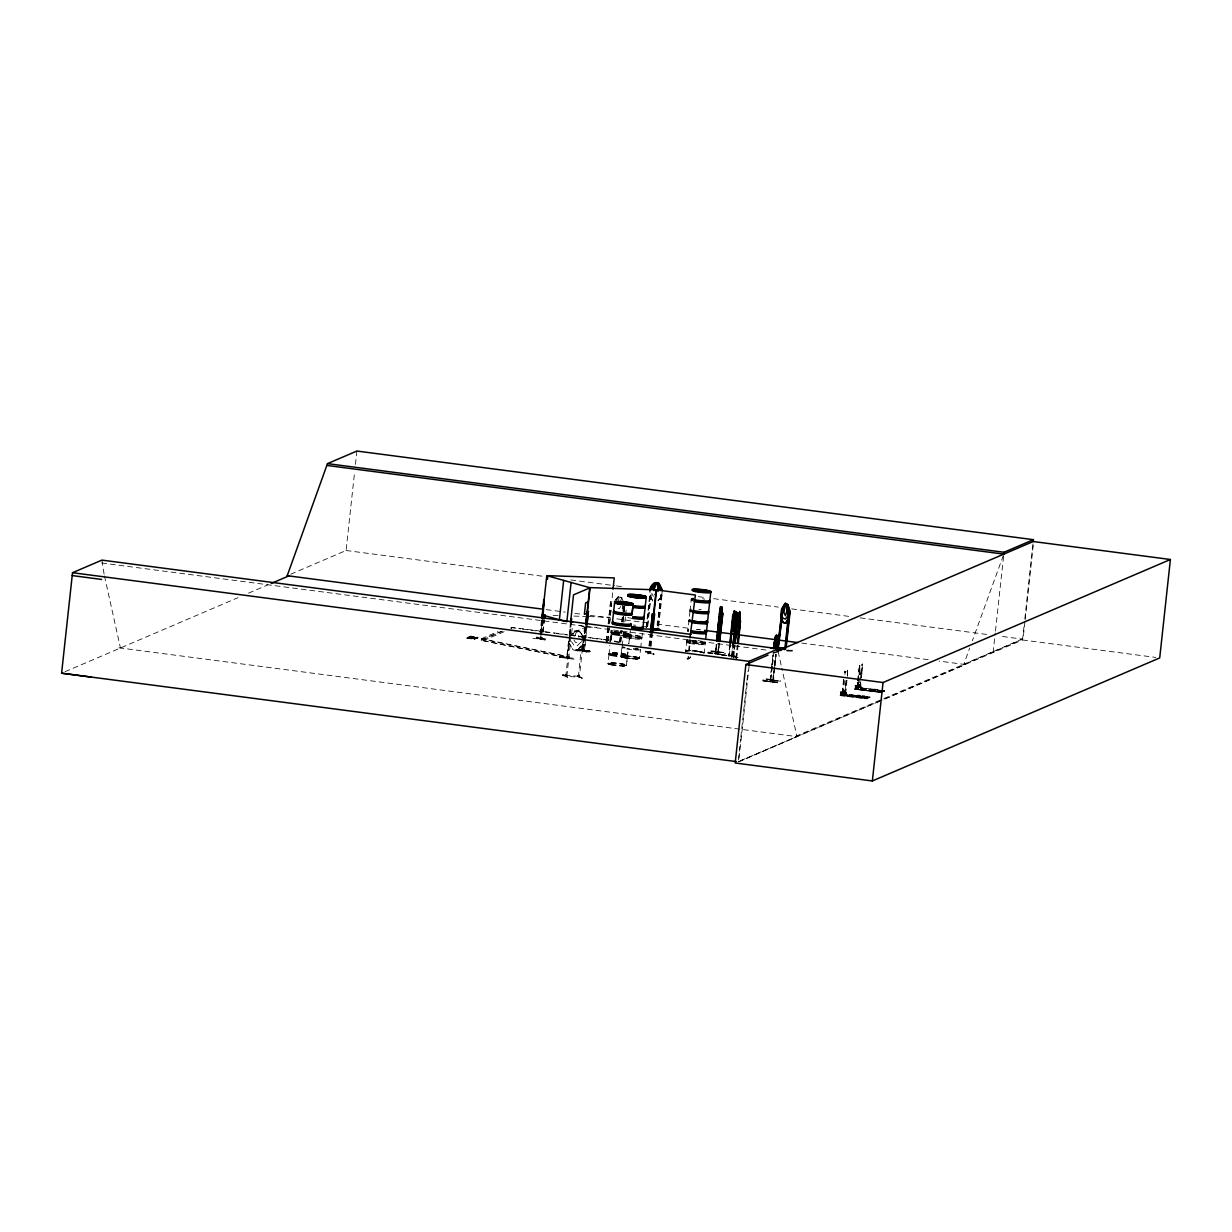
<?xml version="1.0" encoding="UTF-8"?>
<svg xmlns="http://www.w3.org/2000/svg" width="1232" height="1232" viewBox="0 0 1232 1232"><rect width="100%" height="100%" fill="white"/><g stroke="black" fill="none" stroke-linecap="round" stroke-linejoin="round"><path stroke-width="0.75" stroke-dasharray="5 3.75" d="M608.962 654.639L607.992 663.802L612.997 665.203M687.81 631.354L687.81 631.354A9.317 1.032 6.2 0 1 688.78 631.046M766.073 678.755L780.688 681.342L766.15 679.356M576.114 649.48L590.667 651.312L590.575 652.144L576.006 650.234L576.099 649.418L590.667 651.328M840.286 692.307C842.95 692.184 841.394 693.785 842.488 692.091M840.732 692.338L840.963 691.922M843.966 691.183L843.289 690.782L842.888 695.526L843.966 693.4M844.906 691.429L843.689 690.998L844.197 691.722M847.601 670.793L847.277 676.229M855.963 688.78L855.747 685.623L856.671 685.762M855.085 685.978C857.98 686.778 856.656 685.208 857.195 686.547M858.057 685.3L858.612 684.345L858.35 687.764M857.795 688.811L858.843 687.025L858.658 688.734L857.688 689.181L858.612 684.345M859.69 670.901L859.489 673.365M858.535 684.961L859.628 685.454M860.798 673.704L861.168 670.424M862.6 664.849L861.938 664.341M689.997 611.318L687.81 631.138M705.32 642.38L705.351 643.551M859.674 684.807L857.472 684.961M608.947 654.531L609.963 645.337M642.041 637.776L641.826 638.253A9.456 1.047 6.2 0 0 629.629 635.789A9.456 1.047 6.2 0 0 626.272 637.221A9.456 1.047 6.2 0 0 641.733 638.315L640.732 647.709M689.966 610.933L691.368 598.675M843.504 679.433L842.18 694.371L869.869 697.127L866.235 697.22L867.236 696.434M843.72 679.463L842.411 694.294M845.383 672.626L845.029 671.117L844.998 676.183M844.336 691.445L843.889 691.691M847.477 676.245L847.585 670.47M859.536 674.212L859.166 674.92L859.551 665.357M859.874 670.3L859.828 664.772L858.75 670.685M861.984 671.486L862.354 665.249L861.106 677.538M862.554 665.28L862.385 664.125M843.874 691.106L844.798 691.09M844.028 691.137L844.998 691.475L842.688 691.09M859.659 684.884L858.981 684.884M845.83 680.649L844.798 693.277L846.03 680.68M857.534 682.528L856.995 688.026L883.898 691.337M857.718 680.726L858.781 671.44M857.749 682.559L857.21 687.964L858.35 687.364M857.919 680.757L858.627 672.272M859.397 686.917C861.661 689.135 860.937 656.548 859.459 687.179C862.092 687.071 859.813 681.296 861.106 679.371M842.164 692.492L841.317 692.523M104.073 574.066L101.933 560.113M290.721 574.204L346.084 550.504L354.6 472.072M355.432 464.433L356.895 451.035M474.859 639.208L472.318 637.822L474.859 639.208L466.943 638.299L467.282 637.375L472.641 637.575L470.07 636.174L472.641 637.575M466.943 638.299L467.282 637.375M468.083 637.036L470.655 638.422L467.991 637.853L468.314 636.929L475.891 638.761L475.968 637.945L467.036 637.483M467.991 637.853L468.314 636.929M472.734 636.759L469.269 636.513L469.176 637.344M469.977 637.006L470.301 636.082L477.954 637.098L477.631 638.022L474.228 637.791L474.305 636.975L477.954 637.098M471.348 638.592L471.44 637.776L474.951 638.376M473.627 636.805L473.334 637.745L476.846 638.345L474.305 636.975M474.628 639.3L474.72 638.484M472.241 638.638L475.644 638.869L475.968 637.945M476.615 638.453L476.938 637.529M477.631 638.022L477.708 637.19M504.134 631.708L483.93 640.363L481.096 639.993L481.235 638.761L498.067 631.554M481.373 640.317L481.496 639.069L483.452 639.038L569.138 656.902L569.015 658.134L481.373 640.317L569.015 658.134M483.314 640.286L483.452 639.038M483.93 640.363L484.053 639.131L502.579 631.2M510.864 628.828L511.603 627.334L608.531 640.039L604.127 639.793M511.465 628.566L511.603 627.334M532.932 638.592L545.73 638.961M536.998 637.052L536.213 637.853L545.098 640.147L545.191 639.331L536.967 637.052M541.464 620.42L539.416 638.961L540.756 639.177L542.634 620.651M541.895 620.435L540.278 639.162L540.263 637.545M540.602 639.131L542.203 620.635M543.004 620.466L541.079 638.961M543.281 620.543L541.141 639.054L542.527 639.1L542.049 637.545C539.554 637.514 544.698 637.221 542.388 639.1M542.296 639.1L542.095 637.56M542.881 631.877L544.113 620.497M543.158 631.97L544.405 620.589M559.682 656.471L574.266 658.335L574.004 659.228L559.451 657.303L574.02 659.197M559.451 657.334L559.698 656.44M562.3 675.121L567.706 677.277L563.178 674.366L562.3 675.121L567.706 677.277L563.07 674.428M568.476 641.549L566.643 658.181C565.088 656.055 569.199 656.887 566.828 656.733M570.539 622.576L569.276 634.234L585.6 627.242M569.6 635.928L567.151 658.242L568.753 641.425M569.507 634.126L570.801 622.468M579.748 675.829C575.898 677.631 579.702 674.381 579.502 677.261L565.457 676.199C564.056 673.519 569.369 675.49 565.627 674.828M569.8 634.033L571.047 622.653M569.908 636.898L565.827 676.306L565.473 674.751M569.877 635.804L571.309 622.53M566.889 676.306L571.017 636.913M571.633 633.217L572.526 625.009M578.131 649.757L578.901 648.971L587.11 651.251L587.017 652.067L578.193 649.664M581.827 678.262L577.3 675.352L582.567 678.216M583.768 637.76L579.687 631.154L583.614 637.806L579.348 677.261L579.594 675.752M584.63 626.657L581.966 650.881L582.828 651.081M582.52 651.035L585.061 626.672M585.369 626.857L583.013 651.174M582.936 651.174L585.539 626.688M586.139 627.042L583.213 651.374L585.816 626.765M583.352 651.358L583.968 649.464L584.445 651.02L586.94 626.811M586.648 626.734L584.445 651.02M586.324 652.036L578.717 649.649M589.327 650.481L589.697 651.42L589.373 650.511M608.623 640.732L603.695 639.316L606.929 640.825M606.236 640.147L606.745 641.287M606.252 641.179L610.533 601.801L611.642 601.832M606.529 641.256L610.533 601.801M607.792 641.302L612.812 591.037M607.607 641.318L609.455 624.686M609.671 622.791L610.287 617.093M610.487 615.199L611.719 603.819M609.763 641.656L610.98 630.399M610.317 639.778L611.349 630.399M610.333 642.011L611.426 632.232L615.523 631.985M610.949 639.993L611.965 630.615M611.303 639.993L612.319 630.615M616.354 634.249L612.797 633.725L614.568 633.417M612.458 633.833L614.306 634.295A9.332 1.047 6.2 0 1 617.648 632.878A9.332 1.047 6.2 0 1 629.614 635.373L629.737 634.957A9.317 1.032 6.2 0 1 614.383 633.879L614.121 633.34M613.474 633.802C611.072 633.587 617.047 633.248 613.721 633.987M614.968 640.763L614.337 641.441M622.252 608.854L622.761 604.173M619.557 641.841L620.774 630.584M621.79 621.205L622.191 617.463M623.007 609.963L623.423 606.206M619.912 641.826L621.128 630.584M622.145 621.205L622.56 617.448M623.361 609.948L623.777 606.206M624.378 606.082L624.1 610.779M620.528 642.041L621.744 630.799M622.761 621.421L623.577 613.921M623.777 612.042L624.67 604.527M620.882 642.041L622.098 630.784M623.115 621.421L623.931 613.921M624.131 612.042L624.747 606.421M626.087 658.181L620.943 656.748L621.929 646.877M622.252 645.845L623.792 631.492M624.84 621.929L625.425 616.693M625.625 614.876L626.426 607.345M614.306 634.295L616.308 634.665L614.291 634.326A9.332 1.047 6.2 0 0 629.614 635.373L627.766 635.204L628.828 635.835M627.427 656.564L626.426 665.665L628.135 650.219L627.627 654.746M630.245 630.692L628.813 643.874L630.245 630.83M639.423 658.535A9.332 1.047 6.2 0 0 627.458 656.04A9.332 1.047 6.2 0 0 624.147 657.457A9.332 1.047 6.2 0 0 639.423 658.535L640.548 649.541M642.303 633.356L642.026 637.529M646.169 627.581L650.049 591.961M646.477 627.581L650.142 593.824M647.462 625.918L651.127 592.161M647.77 625.902L651.435 592.161M653.653 654.315L645.46 652.036L645.553 651.22L653.776 654.177M645.46 652.036L645.614 651.235L653.822 653.561M652.837 601.108L649.449 594.378L652.898 601.37M647.693 653.869L651.081 652.39M648.094 653.915L648.817 651.759M648.941 645.968L650.173 634.588M648.556 651.743L648.525 653.191L648.371 651.636L650.619 651.897M649.233 646.045L650.465 634.665M649.834 653.237C647.508 649.757 652.56 653.591 649.557 653.299M650.065 645.999L651.297 634.619M649.695 653.314L649.865 651.79M650.404 646.169L651.589 634.696M649.818 653.253L649.988 651.805M650.327 653.314L650.619 651.913M651.158 646.199L652.406 634.819M657.272 625.856L660.937 592.115M657.58 625.841L661.245 592.099M658.365 626.072L662.031 592.315M662.277 590.421L661.599 596.658L658.073 600.769M658.658 626.056L662.339 592.299M690.12 656.887C691.768 658.027 686.47 660.275 687.117 658.196C694.371 653.376 687.117 661.63 687.133 658.196M687.81 658.304L688.734 656.887L687.964 656.872M688.519 651.158L689.858 639.731M688.395 658.365L688.534 656.949M689.181 651.251L690.413 639.87L689.273 651.204M708.123 652.113L722.614 654.608L707.892 652.975L708.154 652.082M711.033 651.574L711.126 650.758L725.694 652.714L711.033 651.574L725.586 653.468M716.408 644.305L715.022 653.807L715.407 652.236M715.084 653.822L716.131 644.428M716.639 644.49L715.592 653.884L718.656 652.606L719.55 643.196M715.73 653.869L716.916 644.367M719.041 643.135L717.625 652.606L718.718 651.127M717.732 652.637L718.78 643.258M718.256 652.698L719.288 643.32M730.16 644.629L728.774 656.04L729.652 644.598M729.359 656.055L729.529 654.639L728.497 654.392M729.267 656.086L730.453 644.813M731.562 655.732L732.794 644.49M731.669 657.796L733.286 644.521M732.362 655.963L733.594 644.706M732.963 656.517L734.18 645.26M733.256 656.702L734.472 645.445M733.256 658.427L734.688 645.306M733.764 656.733L734.98 645.491M733.702 657.611L732.871 656.933M721.228 655.116L735.904 656.44L735.966 655.624L721.475 654.438M735.889 658.288L737.306 645.152M736.182 658.458L737.814 645.198M736.69 658.504L738.107 645.383M738.338 759.928L740.601 739.077M740.817 737.183L746.792 682.205M746.992 680.31L748.024 670.824M749.087 666.158L738.692 761.9L796.965 736.644L781.827 668.252M762.993 680.002L762.747 680.896L777.454 682.728L777.546 681.912L762.978 680.033M769.923 681.743L771.186 670.485M771.386 668.606L773.018 653.607M771.863 666.62L769.954 681.727L773.373 680.634L774.882 667.39M772.064 664.741L773.095 655.362M772.094 666.805L770.431 681.804L772.372 666.681M772.295 664.926L773.527 653.668M772.572 664.803L773.588 655.424M770.939 680.249L770.878 681.696M774.112 667.436L772.649 680.572L774.389 667.328M774.312 665.573L775.529 654.315M774.589 665.449L775.806 654.192M773.157 680.649L774.204 671.255M774.404 669.376L776.037 654.377M775.097 665.511L776.314 654.269M770.57 681.789L773.588 680.541C775.313 678.678 771.401 679.078 773.665 679.094M777.284 682.805L777.515 681.943M780.518 681.419L780.595 680.603M792.022 650.296L792.361 651.127M792.068 650.327L786.678 650.742M840.594 694.679C840.609 687.903 842.673 695.772 840.209 695.171L840.47 693.431L869.854 697.312M841.194 691.676L841.117 694.571M842.857 692.415L842.611 694.54L869.9 697.481L842.965 693.662M843.165 694.217C840.07 698.482 846.908 682.882 842.996 695.141L843.812 694.771M840.301 692.107L845.522 692.754L845.275 694.494L846.23 694.063L846.415 692.353L843.751 691.999M845.383 694.124L846.415 692.353M881.234 692.707L854.916 689.289L855.285 687.086L882.774 690.736M855.393 688.334L855.994 685.331L855.624 688.365M855.131 696.48L857.333 696.45L855.131 696.234M882.805 690.952L857.487 688.164L857.58 686.101L857.518 687.441L858.334 687.071M858.581 671.425L859.659 665.757M858.011 687.348L858.381 684.314M857.487 695.479L859.72 695.433L857.672 695.572M857.734 695.202L856.733 695.988L857.734 695.202C862.508 694.617 858.18 697.189 860.413 695.541M860.829 674.335L862.046 664.726M862.785 695.849L861.769 696.634L862.785 695.849C867.559 695.264 863.232 697.851 865.449 696.203M867.513 698.498L840.209 695.356L867.205 698.667C867.79 697.143 865.803 698.806 867.328 698.59M869.084 697.682L869.9 696.773M872.133 690.12L869.9 690.166L872.071 690.074M875.213 689.212L874.196 689.997L875.213 689.212L872.287 689.15L874.52 689.088M884.376 691.306L884.699 690.444L883.744 690.89M993.115 652.56L995.24 632.955M995.456 631.077L1003.818 554.123L972.325 640.84M740.478 760.714L1022.529 639.962L1024.054 625.995M1024.87 618.495L1033.232 541.526M1024.932 621.729L1023.099 638.623L963.794 664.325L969.692 648.063M1025.132 619.85L1033.694 541.002M843.15 693.924L844.536 680.526M846.738 680.233L845.629 693.062L844.367 693.554L845.537 693.185M846.938 680.264L845.46 692.892M857.657 687.641L858.735 678.555M858.935 678.57L858.057 687.749L856.948 688.334L858.304 687.21M860.336 686.855L860.891 679.34M861.322 677.554L862.077 672.379M686.825 640.517L685.654 651.435A9.317 1.032 6.2 0 1 696.788 651.574M846.969 671.455L847.785 670.501M861.769 665.111L862.554 663.925M707.892 652.945L722.614 654.793M777.3 682.697L762.747 680.865L777.454 682.728M735.72 656.286L721.413 655.039M622.299 666.158L626.672 665.403L621.467 663.894M844.952 671.717L844.521 672.903L845.137 671.24M882.297 692.215L854.916 689.273L881.542 692.569M868.822 698.005L840.332 694.802L867.467 698.328M620.682 600.862L621.852 597.505L618.094 596.735L613.813 602.202L618.202 596.735M649.079 653.099L648.14 653.114L651.158 651.79M617.478 603.049L619.203 597.967L620.497 598.213M575.005 635.389L576.437 631.908L578.039 632.047L578.917 637.452M616.308 601.216L618.248 596.904M705.243 643.735L705.197 643.828A9.456 1.047 6.2 0 0 693.015 641.318A9.456 1.047 6.2 0 0 689.658 642.75A9.456 1.047 6.2 0 0 705.135 643.843L704.18 652.929A9.332 1.047 6.2 0 0 693.216 650.773A9.332 1.047 6.2 0 0 686.085 651.374M536.798 637.729L545.037 639.947M847.524 670.208L847.108 671.902M572.741 635.466L574.897 630.83L570.585 635.558M620.712 606.544L619.249 608.716L618.064 608.454M611.442 632.632L612.92 633.864M613.752 634.033L612.489 633.51M612.381 633.541L614.522 633.741M628.366 634.126L624.778 633.371L630.029 634.588L624.824 632.925M690.505 620.774A9.332 1.047 6.2 0 1 689.997 619.681L688.811 620.374L690.428 621.159A9.302 1.032 6.2 0 1 689.997 620.019L688.75 620.759L690.382 621.59M658.057 600.554L661.569 596.581M569.708 636.821L575.005 631.015L579.641 631.338L581.258 637.622M577.654 649.895C589.774 634.511 579.102 654.038 572.865 649.557L568.891 643.012M611.395 632.232L612.797 633.772M612.165 662.939L607.853 663.771M580.734 642.303L577.223 645.799L574.143 645.583L571.494 641.641M582.366 637.206L578.347 677.184M841.364 693.015L846.199 693.755M856.178 686.686L860.999 687.41L860.182 687.779M858.473 685.7L861.23 686.008L861.045 687.718L860.075 688.164L860.336 686.424L855.1 685.762M842.703 693.77L843.535 693.4M855.023 689.227L855.686 688.211M874.489 689.366L871.532 689.643L872.302 689.119M879.648 691.121L878.647 691.907L879.617 691.46M868.899 697.574L869.869 697.127M883.698 691.229L884.668 691.183M576.006 650.234L590.729 652.067M714.991 653.761L717.902 652.483M65.065 671.702L237.945 597.689M248.464 593.177L267.76 584.923M469.269 636.513L476.707 637.637M481.096 639.993L501.301 631.338M770.385 680.572L772.757 679.556M773.265 679.617L770.123 680.295M795.379 736.428L1022.622 639.146L999.214 636.066M738.137 761.823L882.928 699.838M884.684 699.083L965.38 664.541L939.015 661.076M613.998 633.849L614.414 633.91A9.317 1.032 6.2 0 1 617.694 632.463A9.317 1.032 6.2 0 1 629.644 634.957L625.656 635.204L628.043 635.158M583.352 649.634L583.367 649.926M611.442 632.663L615.476 632.432M628.874 635.127L629.691 634.957M627.796 635.481L627.873 635.65M627.658 635.697L628.582 635.697L625.61 635.604M621.221 656.148L625.255 655.917M608.131 663.186L608.931 663.001M718.487 651.266L717.917 651.189M583.414 649.664L582.028 649.403L584.538 649.587M628.844 635.589L627.75 635.758M687.98 650.573L685.516 651.42M641.903 626.949L648.91 626.611M481.496 639.069L569.138 656.902M621.683 597.72L618.141 596.904M611.01 640.455L610.302 640.209M606.498 639.731L607.807 639.87M614.737 634.095L613.936 634.018M687.98 650.542L689.828 650.588M635.389 659.12L639.778 658.535L634.557 656.841L636.559 657.226M553.076 615.369L560.652 615.63M573.927 616.077L587.202 616.524M589.112 616.585L609.963 617.294M585.508 626.965L596.889 627.35M786.694 650.111L792.084 650.388M786.601 650.943L792.392 651.204M589.373 650.558L576.93 650.065L577.3 650.927M589.312 651.112L576.93 650.696L589.697 651.389M715.777 652.436L715.268 652.359M647.539 626.38L646.415 626.179M541.341 639.069L541.017 637.529M649.264 651.682L649.48 653.222L648.032 653.083M477.877 637.914L470.208 636.898M472.318 637.822L475.721 638.053M467.19 638.191L470.655 638.422M574.897 630.83L579.733 631.184M576.838 642.519L575.298 642.411L573.989 639.87M577.207 676.183L577.993 676.229L567.151 675.352M733.148 657.118L739.292 657.611M613.967 633.587L613.043 633.402M346.084 550.504L544.128 576.453M570.786 579.933L614.568 585.677M616.477 585.924L622.191 586.678M698.359 596.658L705.982 597.659M713.59 598.644L778.331 607.13M791.668 608.885L850.696 616.616M860.213 617.863L987.787 634.572M1022.529 639.962L1155.893 657.441M546.238 609.624L565.303 612.119M574.836 613.367L582.474 614.368M590.097 615.369L609.162 617.863M616.785 618.864L649.202 623.115M656.825 624.1L689.242 628.351M696.865 629.352L700.685 629.86M801.724 643.089L929.482 659.828M101.625 562.978L767.028 650.157M511.003 627.596L520.505 628.844M522.399 629.09L543.312 631.831M545.206 632.078L554.708 633.325M556.618 633.571L568.014 635.065M569.923 635.312L579.425 636.559M581.319 636.805L590.821 638.053M592.731 638.299L602.232 639.547M857.487 684.746L859.797 685.131M583.706 649.818L582.782 649.618M857.765 687.317L879.032 690.059M882.004 690.444L884.668 690.782M481.235 638.761L484.053 639.131M883.929 691.552L855.131 688.457L882.281 691.999M855.023 688.842L882.112 692.292M840.886 694.54L867.482 698.144M840.101 695.587L866.758 698.852M118.842 647.801L796.965 736.644M613.844 633.802L613.012 633.941M728.774 656.04L728.482 654.423M699.129 651.512L704.273 652.96M699.129 651.528L701.131 651.897M614.321 641.579L619.342 642.657M474.228 637.791L476.846 638.345M468.222 637.745L471.548 638.469M603.634 639.3L608.577 640.671M645.568 651.836L654.346 654.331M578.886 625.225L585.77 627.15M638.145 657.611L639.254 657.98M568.999 642.935L572.865 649.557M577.331 675.983L582.613 678.324M651.728 593.27L653.36 596.303M621.667 597.659L623.931 602.833M778.147 651.62L781.427 666.404M104.474 575.914L120.428 648.001M633.233 625.024A9.271 1.032 6.2 0 1 635.635 625.302M632.755 618.449A9.302 1.032 6.2 0 1 626.903 617.371M640.363 649.788A9.317 1.032 6.2 0 1 627.103 649.079A9.317 1.032 6.2 0 1 624.393 647.154M635.481 648.124A9.317 1.032 6.2 0 1 637.483 648.479M638.361 649.433A9.456 1.047 6.2 0 1 627.119 648.463M625.086 648.078A9.456 1.047 6.2 0 1 622.16 646.769M638.422 648.864A9.456 1.047 6.2 0 1 631.939 648.525M625.148 647.524A9.456 1.047 6.2 0 1 622.499 646.785M621.251 621.744A9.302 1.032 6.2 0 1 623.669 622.021M622.437 610.872A9.317 1.032 6.2 0 1 624.855 611.164M614.506 641.518A9.317 1.032 6.2 0 1 621.482 642.118M691.66 610.225A9.317 1.032 6.2 0 1 691.167 609.116M698.929 609.378A9.317 1.032 6.2 0 1 701.331 609.655M692.861 599.353A9.302 1.032 6.2 0 1 693.724 598.182M702.517 598.798A9.302 1.032 6.2 0 1 704.796 599.137M691.475 612.042A9.302 1.032 6.2 0 1 690.983 610.949M691.599 600.816A9.317 1.032 6.2 0 1 693.508 599.999M692.6 600.538A9.456 1.047 6.2 0 1 693.477 599.353M692.661 599.984A9.456 1.047 6.2 0 1 693.539 598.783M691.491 610.841A9.456 1.047 6.2 0 1 690.983 609.732M691.429 611.411A9.456 1.047 6.2 0 1 690.921 610.287M690.49 621.159A9.302 1.032 6.2 0 1 689.982 620.066M689.535 620.143A9.286 1.032 6.2 0 1 690.074 619.419M687.194 651.497A9.302 1.032 6.2 0 1 693.246 650.542A9.302 1.032 6.2 0 1 703.996 652.945M699.068 651.913A9.317 1.032 6.2 0 1 703.688 653.006M704.858 642.072A9.302 1.032 6.2 0 1 699.699 642.796A9.302 1.032 6.2 0 1 687.903 641.056A9.302 1.032 6.2 0 1 691.013 640.024M697.974 640.625A9.302 1.032 6.2 0 1 702.24 641.333M703.872 642.349A9.456 1.047 6.2 0 1 697.312 643.273A9.456 1.047 6.2 0 1 687.009 640.809A9.456 1.047 6.2 0 1 702.271 641.964M688.457 629.968A9.302 1.032 6.2 0 1 688.195 629.398M696.742 629.49A9.302 1.032 6.2 0 1 699.145 629.768M688.18 631.138A9.456 1.047 6.2 0 1 688.734 630.399M688.241 630.584A9.456 1.047 6.2 0 1 688.796 629.829M690.382 622.129A9.302 1.032 6.2 0 1 689.889 621.036M690.413 621.575A9.332 1.047 6.2 0 1 689.905 620.481M854.392 696.665L855.347 696.219L854.392 696.665M857.056 697.004L858.026 696.573L857.056 697.004M859.428 697.312L860.398 696.881L859.428 697.312M862.092 697.666L863.062 697.22L862.092 697.666M863.878 697.897L864.849 697.451L863.878 697.897M869.191 690.32L870.162 689.889L869.191 690.32M871.856 690.675L872.826 690.228L871.856 690.675M874.227 690.983L875.197 690.536L874.227 690.983M876.614 689.966L877.584 689.52L876.614 689.966M876.907 691.321L877.877 690.89L876.907 691.321M717.84 651.62L715.53 652.637L717.84 651.62M624.116 657.842A9.317 1.032 6.2 0 0 639.377 658.904A9.317 1.032 6.2 0 0 627.427 656.425A9.317 1.032 6.2 0 0 624.116 657.842M624.224 657.195A9.271 1.032 6.2 0 0 639.393 658.258A9.271 1.032 6.2 0 0 627.504 655.794A9.271 1.032 6.2 0 0 624.224 657.195M626.303 637.853A9.302 1.032 6.2 0 0 641.533 638.915A9.302 1.032 6.2 0 0 629.598 636.436A9.302 1.032 6.2 0 0 626.303 637.853M626.333 636.667A9.456 1.047 6.2 0 0 641.795 637.745A9.456 1.047 6.2 0 0 629.691 635.219A9.456 1.047 6.2 0 0 626.333 636.667M626.487 636.035A9.317 1.032 6.2 0 0 641.749 637.098A9.317 1.032 6.2 0 0 629.798 634.619A9.317 1.032 6.2 0 0 626.487 636.035M614.491 633.263A9.271 1.032 6.2 0 0 629.644 634.326A9.271 1.032 6.2 0 0 617.771 631.847A9.271 1.032 6.2 0 0 614.491 633.263M614.414 633.51A9.332 1.047 6.2 0 0 629.691 634.588A9.332 1.047 6.2 0 0 617.725 632.093A9.332 1.047 6.2 0 0 614.414 633.51M612.011 655.747A9.317 1.032 6.2 0 0 627.273 656.81A9.317 1.032 6.2 0 0 615.322 654.331A9.317 1.032 6.2 0 0 612.011 655.747M611.996 655.116A9.456 1.047 6.2 0 0 627.458 656.194A9.456 1.047 6.2 0 0 615.338 653.668A9.456 1.047 6.2 0 0 611.996 655.116M611.026 664.849A9.317 1.032 6.2 0 0 626.272 665.911A9.317 1.032 6.2 0 0 614.321 663.432A9.317 1.032 6.2 0 0 611.026 664.849M611.118 664.217A9.271 1.032 6.2 0 0 626.287 665.295A9.271 1.032 6.2 0 0 614.414 662.816A9.271 1.032 6.2 0 0 611.118 664.217M614.306 634.865A9.271 1.032 6.2 0 0 629.475 635.943A9.271 1.032 6.2 0 0 617.602 633.464A9.271 1.032 6.2 0 0 614.306 634.865M611.041 664.464A9.332 1.047 6.2 0 0 626.333 665.542A9.332 1.047 6.2 0 0 614.368 663.047A9.332 1.047 6.2 0 0 611.041 664.464M612.212 653.915A9.302 1.032 6.2 0 0 627.442 654.993A9.302 1.032 6.2 0 0 615.523 652.513A9.302 1.032 6.2 0 0 612.212 653.915M612.058 654.546A9.456 1.047 6.2 0 0 627.519 655.64A9.456 1.047 6.2 0 0 615.399 653.114A9.456 1.047 6.2 0 0 612.058 654.546M689.674 643.381A9.317 1.032 6.2 0 0 704.935 644.459A9.317 1.032 6.2 0 0 692.985 641.964A9.317 1.032 6.2 0 0 689.674 643.381"/><path stroke-width="1.5" d="M737.29 625.841L735.381 631.492L734.257 630.815L735.535 631.508L737.691 618.972M738.769 613.521L736.89 624.07L735.781 627.35L735.057 626.919C735.365 623.654 734.287 609.363 735.535 611.626L735.843 616.724M737.398 619.388L737.537 612.92L736.289 612.088L733.841 623.916L734.257 630.815M733.517 616.693L732.516 616.37L734.287 610.795L733.394 616.524M734.411 620.497L733.779 622.699L734.565 611.996L734.426 630.83M740.263 620.974C738.492 592.053 742.28 638.869 736.582 632.078L736.567 613.274M737.306 625.933C740.17 596.411 739.046 632.432 737.645 622.391M776.483 636.313L774.851 646.923L774.774 644.659M721.136 613.536L721.413 608.346L720.181 613.967M90.983 677.061L61.6 673.196L72.519 572.711L101.933 560.113L778.47 648.756L749.056 661.338L72.519 572.711M542.434 609.116L287.225 575.698L327.481 463.632L356.895 451.035L1033.432 539.678L1033.232 541.526L778.331 650.665M541.68 618.526L544.159 599.568L542.85 618.741M542.111 618.541L546.762 575.652L590.051 587.772L586.016 624.87M542.419 618.741L543.728 599.553M543.204 618.572L543.62 614.768M547.455 579.425L547.855 575.667L614.244 577.916L613.028 589.158M543.481 618.649L543.897 614.86M544.328 618.603L544.729 614.814M544.606 618.68L545.021 614.891M559.374 619.758L563.655 580.38M566.828 621.837L571.094 582.474M570.493 622.992L573.542 594.856L589.882 587.864M570.801 622.468L571.217 618.664L571.309 622.53M571.047 622.653L571.725 618.741M585.785 623.3L587.279 611.796L586.555 623.238M585.739 624.793L589.774 587.587L656.163 589.835L651.497 632.724M586.863 624.824L588.295 611.549L587.464 611.596M587.14 624.917L588.295 611.549M612.504 621.898L613.49 612.858M613.69 611.041L614.629 602.325M633.063 604.727L632.17 612.905L633.14 604.188M642.965 627.288L643.92 618.572M644.09 616.755L645.075 607.699M645.275 605.882L646.246 597.166M649.926 591.283C649.48 586.832 654.038 580.318 659.028 583.414L662.369 590.405L658.843 583.568L654.885 582.813L652.236 588.573M653.976 590.605L654.839 582.644L650.357 588.203M650.388 632.694L652.452 613.721L653.853 613.829L654.669 613.952L652.498 632.971M650.665 632.771L652.452 613.721M651.851 632.894L656.61 589.943L695.387 595.025L689.966 637.883M653.869 630.045L659.782 629.875L653.869 630.045L653.961 629.229L659.274 629.059M658.057 591.391L658.92 583.414L660.136 590.066M656.856 628.566L656.949 629.629M661.06 589.743L662.231 590.436M657.164 628.551L657.395 629.614M658.258 629.798L657.934 628.351M705.813 637.868L706.275 633.34M706.475 631.523L707.445 622.791M707.538 621.96L708.477 613.243M708.662 611.411L709.647 602.371M709.848 600.554L710.802 591.837M718.687 620.635C715.931 647.57 723.538 585.6 719.211 614.368M716.547 640.671L719.58 613.767M716.808 640.563L719.719 614.183L720.859 607.838L721.998 607.253L719.242 641.256M717.055 640.748L719.904 614.491M717.317 640.625L720.859 607.684M719.811 625.964L721.613 619.296L719.811 625.964L721.998 607.253M718.98 641.379L722.137 613.028L721.844 607.222M719.488 641.441L722.814 613.197L719.75 641.318M729.868 642.719L732.67 616.385M730.16 644.629L733.009 616.647M730.668 642.935L732.501 626.072M732.794 644.49L735.689 622.191C735.104 637.591 738.707 607.068 735.904 620.358C735.997 606.76 734.426 630.307 736.567 621.806M735.827 618.372C734.087 635.681 730.422 632.694 735.119 624.547M733.286 644.521L734.919 627.796M733.795 642.827L735.227 629.706M736.151 625.163L736.828 618.926M734.38 643.397L736.012 628.397M734.688 643.566L736.305 628.566M734.888 643.427L736.105 632.185M735.181 643.612L736.613 630.491M737.521 643.289L739.878 620.235M737.814 643.458L740.463 620.82L738.322 643.504M768.044 655.07L745.868 664.556L735.181 762.993L872.348 780.965L1159.712 657.934L1170.4 559.497L1033.232 541.526M748.64 665.141L749.056 661.338M774.574 642.118L775.744 635.774L776.945 635.188L775.744 635.62L773.557 648.494M773.527 648.571L775.744 635.62M773.896 647.863L774.42 641.687M774.127 648.047L775.02 642.303L774.235 642.349M774.404 647.924L776.329 636.297M776.145 648.694L776.899 640.64M776.422 648.571L777.13 640.979L776.73 650.511M776.653 648.756L777.746 641.133M788.911 617.632L785.739 623.207L782.859 622.437L780.826 615.43L781.504 609.178L784.892 603.695L787.772 604.481L790.128 611.519L786.247 647.139M777.993 648.833L778.439 647.447L778.147 651.62L773.157 652.868M778.1 646.785L781.766 613.043M781.873 649.772L777.9 648.663L782.905 609.501M782.089 617.001L778.193 648.848M779.625 649.957L779.933 650.742M783.721 648.71L770.924 648.263L783.845 648.078M787.772 604.481L789.573 611.503L788.973 610.903M784.892 648.802L788.896 610.81M785.523 646.939L788.572 618.818M788.988 615.061L788.957 611.18M785.616 649.002L789.804 611.472M872.348 780.965L883.051 682.528L1170.4 559.497M1033.432 539.678L1004.018 552.275L1003.818 554.123L327.281 465.48M736.721 613.29L735.797 618.418L735.412 611.472M733.086 616.77L734.457 610.98M735.242 618.079L736.289 612.088M720.843 616.277L719.95 618.988L719.888 616.708M735.596 621.205L734.78 625.748M775.359 648.617L776.745 635.342L777.469 641.256M736.459 612.104L734.518 617.663M736.859 619.003L738.769 613.351L737.598 617.186M739.446 627.088L737.845 632.586L736.582 632.078M734.734 622.761L733.625 626.041L732.578 621.467M782.474 609.486L781.75 609.27C792.037 591.576 777.515 616.524 783.783 618.541L785.569 619.034L787.725 615.815L787.571 604.619M654.238 588.958L656.194 583.86M785.585 623.022L789.05 617.648M616.631 602.972C613.028 602.263 619.85 602.972 617.509 603.064M618.356 602.91L616.062 602.617M618.064 602.54L616.154 602.756M628.921 595.826L631.539 596.057L628.844 595.533L631.184 595.487L630.368 595.318M630.399 596.011L630.938 595.549M693.447 590.297L694.509 590.467M693.708 590.282L696.111 590.729M718.826 626.41L719.965 625.825L719.011 626.256M587.787 611.857L587.017 611.919M722.029 613.243L722.814 613.197M271.271 583.429L288.842 575.898L287.256 575.683M588.357 601.74L585.631 602.91L584.384 614.398L587.11 613.228M570.755 622.637L572.88 621.729M630.137 595.287L629.182 595.287L630.384 595.302M629.306 595.687L629.829 595.564M617.879 602.54L616.493 602.433M644.844 597.782L643.705 597.705L644.829 597.813M644.983 597.258L644.752 597.258M694.032 590.421L695.295 590.544A9.317 1.032 6.2 0 0 710.664 591.73A9.317 1.032 6.2 0 0 698.713 589.25A9.317 1.032 6.2 0 0 695.402 590.667L696.065 590.636M631.107 604.219L631.646 604.296M709.078 591.822L709.247 591.93M778.362 647.416L777.977 647.2M656.102 583.876L657.518 584.107M650.758 588.203L651.836 588.403M659.212 629.598L654.053 629.968M630.045 595.703L631.138 595.918M615.954 602.679L617.91 603.018M786.586 605.174L786.909 610.764L785.446 615.677L783.952 612.766L784.26 610.009L785.708 604.927L786.724 605.174M782.181 609.286L777.423 648.663L781.442 649.757M780.826 615.43L782.998 622.437L785.708 623.038M587.017 611.688L588.588 611.626M642.396 628.89L651.882 629.198M771.401 647.662L783.906 648.017M693.832 590.39L695.757 590.159L694.694 589.943M617.309 603.049L617.786 602.941A9.317 1.032 6.2 0 1 621.051 601.555A9.317 1.032 6.2 0 1 633.002 604.034A9.317 1.032 6.2 0 1 617.74 602.972M706.121 623.515L705.305 623.423M737.568 612.766L737.799 619.696M737.383 612.905L736.289 612.258M732.255 629.521L732.039 622.607L732.424 629.537M694.448 590.498L695.834 590.421M327.481 463.632L1004.018 552.275M720.859 607.838L721.967 607.422L721.613 613.32L719.426 622.299L719.211 618.864M704.488 630.353L797.92 642.596M652.329 629.321L691.106 634.403M745.868 664.556L883.051 682.528M61.6 673.196L736.228 761.576M72.211 575.575L101.594 579.44M694.294 590.113L695.325 590.313M657.78 629.798L653.006 628.874M654.962 594.363L656.271 594.609M653.299 628.859L658.258 629.798M630.722 595.888L630.876 595.918A9.317 1.032 6.2 0 0 646.092 597.073A9.317 1.032 6.2 0 0 634.141 594.579A9.317 1.032 6.2 0 0 630.83 595.995L630.923 596.026A9.317 1.032 6.2 0 0 646.092 597.012A9.317 1.032 6.2 0 0 634.141 594.517A9.317 1.032 6.2 0 0 630.846 595.934L631.107 595.78M784.907 603.88L787.71 604.619M778.393 647.847L784.707 649.618M542.48 615.03L565.334 621.421M738.615 613.336L739.878 614.029M738.615 613.521L739.847 614.183L737.937 628.597L736.89 624.008M657.411 584.122L658.181 589.697M736.413 626.903L736.736 632.093M644.844 605.574A9.317 1.032 6.2 0 1 634.126 605.759M643.72 617.078A9.456 1.047 6.2 0 1 632.848 617.278M643.643 616.431A9.302 1.032 6.2 0 1 632.955 616.631M644.629 607.391A9.302 1.032 6.2 0 1 633.926 607.592M644.844 606.76A9.456 1.047 6.2 0 1 633.972 606.96M643.474 618.248A9.317 1.032 6.2 0 1 632.755 618.449M642.488 626.734A9.271 1.032 6.2 0 1 631.831 626.934M643.658 617.632A9.456 1.047 6.2 0 1 632.786 617.833M644.906 606.206A9.456 1.047 6.2 0 1 634.033 606.406M642.473 627.381A9.317 1.032 6.2 0 1 631.754 627.581M642.319 628.351A9.271 1.032 6.2 0 1 631.662 628.551M642.457 627.781A9.332 1.047 6.2 0 1 631.708 627.966M630.368 625.286A9.317 1.032 6.2 0 1 620.851 625.625A9.317 1.032 6.2 0 1 613.29 623.3M631.754 612.597A9.317 1.032 6.2 0 1 623.438 613.074A9.317 1.032 6.2 0 1 613.875 610.795M630.615 624.1A9.456 1.047 6.2 0 1 620.974 624.455A9.456 1.047 6.2 0 1 613.305 622.098M630.568 624.655A9.456 1.047 6.2 0 1 620.913 625.009A9.456 1.047 6.2 0 1 613.243 622.653M631.539 614.414A9.302 1.032 6.2 0 1 622.037 614.753A9.302 1.032 6.2 0 1 614.491 612.443M631.739 613.798A9.456 1.047 6.2 0 1 622.083 614.152A9.456 1.047 6.2 0 1 614.429 611.78M631.8 613.228A9.456 1.047 6.2 0 1 622.145 613.582A9.456 1.047 6.2 0 1 614.491 611.226M630.553 623.454A9.302 1.032 6.2 0 1 622.252 623.931A9.302 1.032 6.2 0 1 612.704 621.652M709.201 602.048A9.302 1.032 6.2 0 1 705.459 602.848A9.302 1.032 6.2 0 1 694.232 601.555M708.215 611.103A9.302 1.032 6.2 0 1 704.473 611.888A9.302 1.032 6.2 0 1 693.246 610.595M709.463 600.877A9.456 1.047 6.2 0 1 705.674 601.678A9.456 1.047 6.2 0 1 694.263 600.369M709.416 600.23A9.317 1.032 6.2 0 1 705.674 601.031A9.317 1.032 6.2 0 1 694.417 599.722M708.046 612.92A9.317 1.032 6.2 0 1 704.288 613.721A9.317 1.032 6.2 0 1 693.046 612.412M708.231 612.304A9.456 1.047 6.2 0 1 704.427 613.105A9.456 1.047 6.2 0 1 693.015 611.78M708.292 611.734A9.456 1.047 6.2 0 1 704.488 612.55A9.456 1.047 6.2 0 1 693.077 611.226M709.416 601.432A9.456 1.047 6.2 0 1 705.613 602.248A9.456 1.047 6.2 0 1 694.201 600.923M692.061 621.482A9.317 1.032 6.2 0 0 703.303 622.791A9.317 1.032 6.2 0 0 707.06 621.991A9.317 1.032 6.2 0 1 703.303 622.838A9.317 1.032 6.2 0 1 692.045 621.544M706.891 623.007A9.271 1.032 6.2 0 1 703.164 623.808A9.271 1.032 6.2 0 1 691.984 622.514M700.038 621.59A9.271 1.032 6.2 0 1 702.302 621.914M704.796 632.663A9.302 1.032 6.2 0 1 703.072 633.833A9.302 1.032 6.2 0 1 690.875 632.509M705.043 631.477A9.456 1.047 6.2 0 1 703.287 632.678A9.456 1.047 6.2 0 1 690.906 631.323M705.012 630.846A9.317 1.032 6.2 0 1 703.272 632.016A9.317 1.032 6.2 0 1 691.06 630.692M704.981 632.031A9.456 1.047 6.2 0 1 703.226 633.233A9.456 1.047 6.2 0 1 690.844 631.893M707.014 622.483A9.332 1.047 6.2 0 1 703.256 623.284A9.332 1.047 6.2 0 1 691.984 621.975M642.457 596.534A9.271 1.032 6.2 0 0 627.92 595.58A9.286 1.032 6.2 0 1 642.473 596.504A9.286 1.032 6.2 0 1 641.271 598.136A9.271 1.032 6.2 0 1 627.735 595.841A9.286 1.032 6.2 0 0 641.271 598.136A9.271 1.032 6.2 0 0 642.457 596.534M630.784 596.334A9.332 1.047 6.2 0 0 646.076 597.412A9.332 1.047 6.2 0 0 634.095 594.917A9.332 1.047 6.2 0 0 630.784 596.334M631.8 627.196A9.332 1.047 6.2 0 0 642.534 626.996A9.332 1.047 6.2 0 1 631.8 627.18M617.679 603.911A9.271 1.032 6.2 0 0 632.848 604.974A9.271 1.032 6.2 0 0 620.959 602.494A9.271 1.032 6.2 0 0 617.679 603.911M617.694 603.341A9.332 1.047 6.2 0 0 632.971 604.419A9.332 1.047 6.2 0 0 621.005 601.909A9.332 1.047 6.2 0 0 617.694 603.326A9.332 1.047 6.2 0 0 632.971 604.404A9.332 1.047 6.2 0 0 621.005 601.924A9.332 1.047 6.2 0 0 617.694 603.341M695.341 591.545A9.271 1.032 6.2 0 0 710.51 592.607A9.271 1.032 6.2 0 0 698.636 590.143A9.271 1.032 6.2 0 0 695.341 591.545M695.356 590.975A9.332 1.047 6.2 0 0 710.648 592.038A9.332 1.047 6.2 0 0 698.667 589.543A9.332 1.047 6.2 0 0 695.356 590.975M704.304 622.222A9.271 1.032 6.2 0 0 706.028 621.051A9.286 1.032 6.2 0 1 704.319 622.206A9.271 1.032 6.2 0 1 692.153 620.897A9.286 1.032 6.2 0 0 704.319 622.206"/></g></svg>
